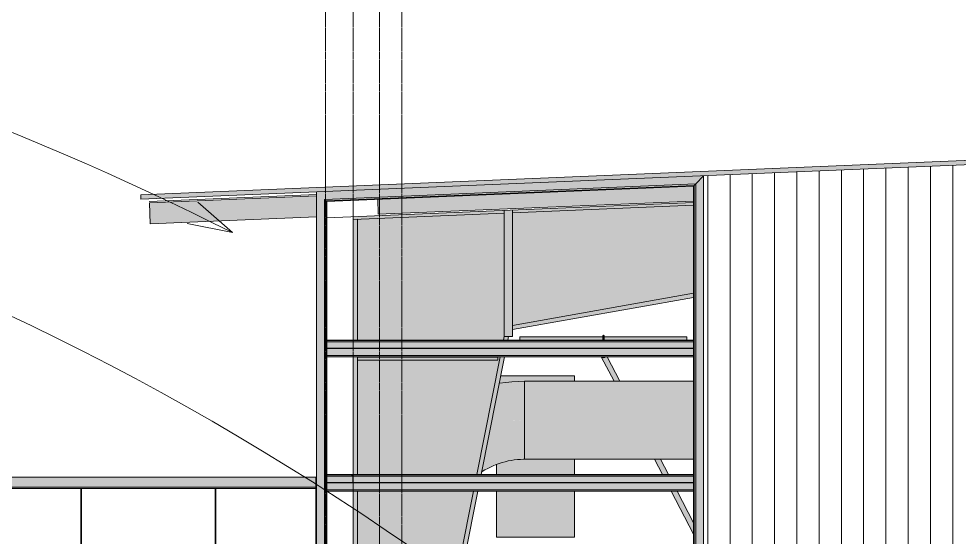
# Model space of a CAD drawing. Header units: inches. Extents: x 20478 to 36684, y -248 to 750.
# Drawn here: x 29496.5 to 29834.3, y 222 to 408.2 of the extents above; entities that cross this region are included whole.
import ezdxf

# ---------------------------------------------------------------- set-up
doc = ezdxf.new("R2010")
doc.units = ezdxf.units.IN
doc.header["$MEASUREMENT"] = 0
doc.linetypes.add('Grid Line 1_2_', pattern=[0.875, 0.5, -0.125, 0.125, -0.125])
for name, color, linetype, lineweight in [('A-CLNG', 13, 'Continuous', 13), ('A-GLAZ-CWMG', 51, 'Continuous', 9), ('A-ROOF', 132, 'Continuous', 13), ('A-WALL', 113, 'Continuous', 13), ('A-WALL-PATT', 111, 'Continuous', 13), ('G-ANNO-TEXT', 231, 'Continuous', 9), ('L-SITE-WALL', 31, 'Continuous', 13), ('M-HVAC-DUCT', 70, 'Continuous', 9), ('Q-SPCQ', 91, 'Continuous', 9), ('S-BEAM', 12, 'Continuous', 9), ('S-GRID', 1, 'Continuous', 9)]:
    doc.layers.add(name, color=color, linetype=linetype, lineweight=lineweight)

# ---------------------------------------------------------------- blocks, each defined once
blk = doc.blocks.new('Basketball_Backstop-Performance_Sports_Systems-3103-Ceiling_Hung - 27_-0_ to 27_-11 7_8_-652462-Elevation - East')
at = {"layer": 'Q-SPCQ'}
h = blk.add_hatch(color=256, dxfattribs=at)
h.paths.add_polyline_path([(-22299.68, 292.73), (-22269.92, 292.77), (-22269.9, 293.64), (-22269.93, 294), (-22299.68, 294), (-22299.68, 293.13)], flags=0)
h.paths.add_polyline_path([(-22269.43, 292.73), (-22239.68, 292.73), (-22239.68, 294), (-22269.45, 293.97), (-22269.46, 293.77), (-22269.44, 292.73)], flags=0)
h = blk.add_hatch(color=256, dxfattribs=at)
h.paths.add_polyline_path([(-22269.88, 293.99), (-22269.93, 293.99), (-22269.9, 293.78)], flags=0)
h.paths.add_polyline_path([(-22269.88, 292.73), (-22269.68, 292.73), (-22269.68, 294.44), (-22269.88, 294.38), (-22269.9, 294.21), (-22269.93, 294.23), (-22269.88, 293.99), (-22269.92, 292.73), (-22269.89, 292.73)], flags=0)
for points in [[(-22269.68, 292.73), (-22269.44, 292.73), (-22269.46, 293.62), (-22269.47, 294.38), (-22269.68, 294.44), (-22269.68, 292.73)], [(-22269.68, 286.44), (-22269.39, 286.49), (-22269.24, 286.55), (-22269, 286.77), (-22270.35, 286.77), (-22270.3, 286.69), (-22269.97, 286.49), (-22269.9, 286.47)]]:
    blk.add_hatch(color=256, dxfattribs=at).paths.add_polyline_path(points, flags=0)
h = blk.add_hatch(color=256, dxfattribs=at)
h.paths.add_polyline_path([(-22237.3, 223.13), (-22237.3, 227.19), (-22243.24, 238.52), (-22245.32, 238.52), (-22242.33, 232.79)], flags=0)
h.paths.add_polyline_path([(-22248.4, 244.48), (-22246.31, 244.48), (-22249.25, 250), (-22251.3, 250), (-22248.42, 244.48)], flags=0)
h.paths.add_polyline_path([(-22265.85, 278), (-22263.77, 278), (-22268.37, 286.77), (-22269, 286.77), (-22269.08, 286.68), (-22269.39, 286.49), (-22269.61, 286.45), (-22269.82, 286.46), (-22270.01, 286.51), (-22270.25, 286.66), (-22270.44, 286.74), (-22265.85, 278)], flags=0)
for p, q in [((-22269.79, 294), (-22299.68, 294)), ((-22299.68, 292.73), (-22299.68, 294)), ((-22239.68, 294), (-22269.62, 294)), ((-22239.68, 294), (-22239.68, 292.73)), ((-22270.45, 286.77), (-22265.88, 277.99)), ((-22263.77, 277.99), (-22268.34, 286.77)), ((-22251.3, 250), (-22248.42, 244.48)), ((-22246.31, 244.48), (-22249.18, 250)), ((-22245.32, 238.52), (-22237.3, 223.13)), ((-22237.3, 227.19), (-22243.2, 238.52))]:
    blk.add_line(p, q, dxfattribs=at)
at = {"layer": 'Q-SPCQ', "flags": 128}
for points in [[(-22269.93, 294.25), (-22269.93, 294.26), (-22269.93, 294.27), (-22269.93, 294.28), (-22269.92, 294.29), (-22269.92, 294.3), (-22269.92, 294.31), (-22269.92, 294.32), (-22269.92, 294.33), (-22269.91, 294.34), (-22269.91, 294.35), (-22269.9, 294.36), (-22269.9, 294.37), (-22269.89, 294.37), (-22269.89, 294.38), (-22269.88, 294.39), (-22269.88, 294.4), (-22269.87, 294.41), (-22269.87, 294.41), (-22269.86, 294.42), (-22269.85, 294.43), (-22269.84, 294.44), (-22269.84, 294.44), (-22269.83, 294.45), (-22269.82, 294.45), (-22269.81, 294.46), (-22269.8, 294.47), (-22269.8, 294.47), (-22269.79, 294.48), (-22269.78, 294.48), (-22269.77, 294.48), (-22269.76, 294.49), (-22269.75, 294.49), (-22269.74, 294.49), (-22269.73, 294.49), (-22269.72, 294.5), (-22269.71, 294.5), (-22269.7, 294.5), (-22269.69, 294.5), (-22269.68, 294.5), (-22269.68, 294.5)], [(-22269.93, 293.97), (-22269.93, 294.01), (-22269.93, 294.05), (-22269.93, 294.08), (-22269.93, 294.11), (-22269.93, 294.14), (-22269.93, 294.17), (-22269.93, 294.19), (-22269.93, 294.21), (-22269.93, 294.22), (-22269.93, 294.23), (-22269.93, 294.24), (-22269.93, 294.25), (-22269.93, 294.25)], [(-22269.93, 294.25), (-22269.93, 294.25), (-22269.93, 294.24), (-22269.93, 294.24), (-22269.93, 294.22), (-22269.93, 294.21), (-22269.93, 294.19), (-22269.93, 294.17), (-22269.93, 294.15), (-22269.93, 294.12), (-22269.93, 294.09), (-22269.93, 294.06), (-22269.93, 294.02), (-22269.93, 293.99), (-22269.93, 293.94), (-22269.93, 293.9), (-22269.93, 293.85), (-22269.93, 293.81), (-22269.93, 293.75), (-22269.93, 293.7), (-22269.93, 293.64), (-22269.93, 293.58), (-22269.93, 293.52), (-22269.93, 293.46), (-22269.93, 293.4), (-22269.93, 293.33), (-22269.93, 293.26), (-22269.93, 293.19), (-22269.93, 293.12), (-22269.93, 293.05), (-22269.93, 292.97), (-22269.93, 292.9), (-22269.93, 292.82), (-22269.93, 292.75)], [(-22269.68, 294.5), (-22269.67, 294.5), (-22269.66, 294.5), (-22269.65, 294.5), (-22269.64, 294.5), (-22269.63, 294.5), (-22269.62, 294.49), (-22269.61, 294.49), (-22269.6, 294.49), (-22269.59, 294.48), (-22269.58, 294.48), (-22269.57, 294.48), (-22269.56, 294.47), (-22269.55, 294.47), (-22269.55, 294.46), (-22269.54, 294.46), (-22269.53, 294.45), (-22269.52, 294.44), (-22269.51, 294.44), (-22269.51, 294.43), (-22269.5, 294.42), (-22269.49, 294.42), (-22269.49, 294.41), (-22269.48, 294.4), (-22269.47, 294.39), (-22269.47, 294.39), (-22269.46, 294.38), (-22269.46, 294.37), (-22269.45, 294.36), (-22269.45, 294.35), (-22269.44, 294.34), (-22269.44, 294.33), (-22269.44, 294.32), (-22269.44, 294.31), (-22269.43, 294.3), (-22269.43, 294.29), (-22269.43, 294.28), (-22269.43, 294.27), (-22269.43, 294.26), (-22269.43, 294.25), (-22269.43, 294.25)], [(-22269.43, 292.73), (-22269.43, 292.8), (-22269.43, 292.88), (-22269.43, 292.95), (-22269.43, 293.03), (-22269.43, 293.1), (-22269.43, 293.17), (-22269.43, 293.24), (-22269.43, 293.31), (-22269.43, 293.38), (-22269.43, 293.44), (-22269.43, 293.51), (-22269.43, 293.57), (-22269.43, 293.63), (-22269.43, 293.68), (-22269.43, 293.74), (-22269.43, 293.79), (-22269.43, 293.84), (-22269.43, 293.89), (-22269.43, 293.93), (-22269.43, 293.97), (-22269.43, 294.01), (-22269.43, 294.05), (-22269.43, 294.08), (-22269.43, 294.11), (-22269.43, 294.14), (-22269.43, 294.17), (-22269.43, 294.19), (-22269.43, 294.21), (-22269.43, 294.22), (-22269.43, 294.23), (-22269.43, 294.24), (-22269.43, 294.25), (-22269.43, 294.25)], [(-22269.43, 294.25), (-22269.43, 294.25), (-22269.43, 294.24), (-22269.43, 294.24), (-22269.43, 294.22), (-22269.43, 294.21), (-22269.43, 294.19), (-22269.43, 294.17), (-22269.43, 294.15), (-22269.43, 294.12), (-22269.43, 294.09), (-22269.43, 294.06), (-22269.43, 294.02), (-22269.43, 293.99)]]:
    blk.add_lwpolyline(points, dxfattribs=at)
at = {"layer": 'Q-SPCQ'}
blk.add_arc((-22269.68, 287.31), 0.875, 218.8642, 321.1358, dxfattribs=at)
blk = doc.blocks.new('Round Elbow - 1_5 D-870650-Elevation - East')
at = {"layer": 'M-HVAC-DUCT'}
h = blk.add_hatch(color=256, dxfattribs=at)
h.paths.add_polyline_path([(-22303.05, 222), (-22294.05, 222), (-22294.05, 238.52), (-22308.05, 238.52), (-22308.05, 222), (-22304.78, 222)], flags=0)
h.paths.add_polyline_path([(-22307.3, 244.48), (-22294.05, 244.48), (-22294.05, 250), (-22298.93, 249.94), (-22302.08, 249.69), (-22305.67, 248.92), (-22308.05, 248.11), (-22308.05, 244.48), (-22307.3, 244.48)], flags=0)
h = blk.add_hatch(color=256, dxfattribs=at)
h.paths.add_polyline_path([(-22294.05, 222), (-22280.05, 222), (-22280.05, 238.52), (-22294.05, 238.52), (-22294.05, 223.02)], flags=0)
h.paths.add_polyline_path([(-22288.28, 244.48), (-22280.05, 244.48), (-22280.1, 250), (-22294.05, 250), (-22294.05, 244.48), (-22289.96, 244.48)], flags=0)
for p, q in [((-22294.05, 222), (-22308.05, 222)), ((-22280.05, 222), (-22294.05, 222))]:
    blk.add_line(p, q, dxfattribs=at)
at = {"layer": 'M-HVAC-DUCT', "flags": 128}
for points in [[(-22280.05, 244.48), (-22280.05, 245.71), (-22280.05, 247.08), (-22280.05, 248.41), (-22280.05, 249.69), (-22280.05, 250)], [(-22308.05, 248.11), (-22308.05, 247.44), (-22308.05, 246.09), (-22308.05, 244.69), (-22308.05, 244.48)], [(-22308.05, 238.52), (-22308.05, 237.22), (-22308.05, 235.64), (-22308.05, 234.04), (-22308.05, 232.42), (-22308.05, 230.79), (-22308.05, 229.14), (-22308.05, 227.48), (-22308.05, 225.81), (-22308.05, 224.13), (-22308.05, 222.45), (-22308.05, 222)], [(-22280.05, 222), (-22280.05, 223.68), (-22280.05, 225.36), (-22280.05, 227.03), (-22280.05, 228.69), (-22280.05, 230.34), (-22280.05, 231.98), (-22280.05, 233.61), (-22280.05, 235.21), (-22280.05, 236.8), (-22280.05, 238.36), (-22280.05, 238.52)]]:
    blk.add_lwpolyline(points, dxfattribs=at)
blk = doc.blocks.new('Round Elbow - 1_5 D-V73-Elevation - East')
at = {"layer": 'M-HVAC-DUCT'}
for points in [[(-22310.12, 262.19), (-22306.79, 263.08), (-22302.44, 263.77), (-22298.05, 264), (-22298.05, 278), (-22303.38, 277.74), (-22307.14, 277.21), (-22309.94, 263.08)], [(-22313.47, 245.3), (-22311.93, 246.31), (-22308.58, 247.93), (-22305.3, 249.05), (-22301.71, 249.76), (-22298.05, 250), (-22298.05, 264), (-22302.81, 263.71), (-22306.79, 263.08), (-22310.12, 262.19), (-22313.43, 245.5)]]:
    blk.add_hatch(color=256, dxfattribs=at).paths.add_polyline_path(points, flags=0)
for p, q in [((-22298.05, 278), (-22298.05, 264)), ((-22298.05, 264), (-22298.05, 250))]:
    blk.add_line(p, q, dxfattribs=at)
at = {"layer": 'M-HVAC-DUCT', "flags": 128}
for points in [[(-22298.05, 278), (-22300.29, 277.96), (-22302.53, 277.82), (-22304.76, 277.6), (-22306.97, 277.28), (-22307.13, 277.26)], [(-22313.46, 245.38), (-22313.18, 245.56), (-22312.23, 246.15), (-22311.25, 246.69), (-22310.25, 247.2), (-22309.23, 247.67), (-22308.2, 248.1), (-22307.15, 248.48), (-22306.08, 248.82), (-22305, 249.12), (-22303.91, 249.38), (-22302.81, 249.59), (-22301.7, 249.76), (-22300.59, 249.88), (-22299.47, 249.96), (-22298.36, 250), (-22298.05, 250)]]:
    blk.add_lwpolyline(points, dxfattribs=at)
blk = doc.blocks.new('Round Tee - Standard-932865-Elevation - East')
at = {"layer": 'M-HVAC-DUCT'}
for points in [[(-22307.14, 277.21), (-22302.64, 277.79), (-22297.97, 278), (-22294.05, 278), (-22294.05, 280), (-22306.59, 280), (-22307.12, 277.31)], [(-22280.05, 278), (-22280.09, 280), (-22294.05, 280), (-22294.05, 278), (-22280.09, 278)]]:
    blk.add_hatch(color=256, dxfattribs=at).paths.add_polyline_path(points, flags=0)
for p, q in [((-22306.64, 280), (-22294.05, 280)), ((-22294.05, 280), (-22280.05, 280)), ((-22280.05, 278), (-22280.05, 280))]:
    blk.add_line(p, q, dxfattribs=at)
blk = doc.blocks.new('Rectangular Mullion - Profile_Polycarbonate_Upper and left-1166474-Elevation - East')
at = {"layer": 'A-GLAZ-CWMG'}
for points in [[(-22372.68, 0), (-22369.84, 0), (-22369.84, 343.33), (-22372.68, 346.05), (-22372.68, 37.5)], [(-22369.31, 0), (-22369.31, 342.82), (-22369.84, 343.33), (-22369.84, 0)], [(-22369.06, 0), (-22369.06, 342.58), (-22369.31, 342.82), (-22369.31, 0)]]:
    blk.add_hatch(color=256, dxfattribs=at).paths.add_polyline_path(points, flags=0)
for p, q in [((-22372.68, 346.05), (-22372.68, 0)), ((-22369.84, 343.33), (-22369.84, 0)), ((-22369.31, 342.82), (-22369.31, 0)), ((-22369.06, 342.58), (-22369.06, 1.46))]:
    blk.add_line(p, q, dxfattribs=at)
blk = doc.blocks.new('Rectangular Mullion - Profile_Polycarbonate_right-1166475-Elevation - East')
at = {"layer": 'A-GLAZ-CWMG'}
for points in [[(-22233.68, 0), (-22233.68, 351.84), (-22236.51, 348.89), (-22236.51, 0)], [(-22237.3, 0), (-22237.05, 0), (-22237.05, 348.33), (-22237.3, 348.07), (-22237.3, 1.46)], [(-22237.05, 0), (-22236.51, 0), (-22236.51, 348.89), (-22237.05, 348.33), (-22237.05, 17.97)]]:
    blk.add_hatch(color=256, dxfattribs=at).paths.add_polyline_path(points, flags=0)
for p, q in [((-22233.68, 351.84), (-22236.51, 348.89)), ((-22237.05, 348.33), (-22237.3, 348.07)), ((-22237.3, 1.46), (-22237.3, 348.07)), ((-22236.51, 348.89), (-22237.05, 348.33)), ((-22237.05, 0), (-22237.05, 348.33)), ((-22236.51, 0), (-22236.51, 348.89))]:
    blk.add_line(p, q, dxfattribs=at)
blk = doc.blocks.new('columns and girder2 - one-1108489-Elevation - East')
at = {"layer": 'S-BEAM'}
h = blk.add_hatch(color=256, dxfattribs=at)
h.paths.add_polyline_path([(-22302.33, 296.54), (-22237.3, 308.13), (-22237.3, 309.65), (-22302.33, 298.04)], flags=0)
h.paths.add_polyline_path([(-22359.55, 336.13), (-22305.33, 338.39), (-22305.33, 339.4), (-22359.55, 337.14), (-22359.55, 336.59)], flags=0)
h.paths.add_polyline_path([(-22302.33, 338.52), (-22237.3, 341.23), (-22237.3, 342.23), (-22302.33, 339.52)], flags=0)
h = blk.add_hatch(color=256, dxfattribs=at)
h.paths.add_polyline_path([(-22356.87, 2.24), (-22340.05, 2.24), (-22340.05, 45.52), (-22358.05, 45.52), (-22358.05, 2.24)], flags=0)
h.paths.add_polyline_path([(-22350.05, 51.48), (-22340.05, 51.48), (-22340.05, 93.77), (-22358.05, 93.77), (-22358.05, 51.48), (-22356.06, 51.48)], flags=0)
h.paths.add_polyline_path([(-22358.05, 99.73), (-22340.05, 99.73), (-22340.05, 119), (-22335.49, 142.02), (-22358.05, 142.02), (-22358.05, 115.62)], flags=0)
h.paths.add_polyline_path([(-22350.05, 147.98), (-22334.3, 147.98), (-22325.92, 190.27), (-22358.05, 190.27), (-22358.05, 147.98), (-22356.06, 147.98)], flags=0)
h.paths.add_polyline_path([(-22358.05, 196.23), (-22324.73, 196.23), (-22316.35, 238.52), (-22358.05, 238.52), (-22358.05, 213.26)], flags=0)
h.paths.add_polyline_path([(-22336.7, 244.48), (-22315.16, 244.48), (-22306.78, 286.77), (-22358.05, 286.77), (-22358.05, 286.6), (-22307.55, 286.6), (-22307.55, 285.6), (-22358.05, 285.6), (-22358.05, 244.48), (-22346.38, 244.48)], flags=0)
h.paths.add_polyline_path([(-22354.45, 292.73), (-22305.59, 292.73), (-22305.33, 294.08), (-22305.33, 338.39), (-22358.05, 336.2), (-22358.05, 292.73)], flags=0)
h.paths.add_polyline_path([(-22302.33, 298.06), (-22237.3, 309.65), (-22237.3, 341.23), (-22302.33, 338.52), (-22302.33, 310.9)], flags=0)
for points in [[(-22302.33, 294.08), (-22302.33, 339.52), (-22305.33, 339.4), (-22305.33, 294.08)], [(-22307.55, 285.6), (-22307.55, 286.6), (-22358.05, 286.6), (-22358.05, 285.6), (-22317.33, 285.6)]]:
    blk.add_hatch(color=256, dxfattribs=at).paths.add_polyline_path(points, flags=0)
h = blk.add_hatch(color=256, dxfattribs=at)
h.paths.add_polyline_path([(-22358.09, 2.24), (-22358.05, 2.24), (-22358.05, 45.52), (-22359.55, 45.52), (-22359.55, 2.24)], flags=0)
h.paths.add_polyline_path([(-22340.05, 2.24), (-22338.55, 2.24), (-22338.55, 45.52), (-22340.05, 45.52), (-22340.05, 37.5)], flags=0)
h.paths.add_polyline_path([(-22359.55, 51.48), (-22358.05, 51.48), (-22358.05, 93.77), (-22359.55, 93.77), (-22359.55, 57.03)], flags=0)
h.paths.add_polyline_path([(-22340.05, 51.48), (-22338.55, 51.48), (-22338.55, 93.77), (-22340.05, 93.77), (-22340.05, 57.03)], flags=0)
h.paths.add_polyline_path([(-22358.52, 99.73), (-22358.05, 99.73), (-22358.05, 142.02), (-22359.55, 142.02), (-22359.55, 139.66), (-22359.35, 139.63), (-22359.35, 138.27), (-22359.55, 138.26), (-22359.55, 99.73)], flags=0)
h.paths.add_polyline_path([(-22340.05, 99.73), (-22338.55, 99.73), (-22338.55, 118.85), (-22333.96, 142.02), (-22335.49, 142.02), (-22340.05, 119), (-22340.05, 115.62)], flags=0)
h.paths.add_polyline_path([(-22358.73, 147.98), (-22358.05, 147.98), (-22358.05, 190.27), (-22358.8, 190.27), (-22358.8, 147.98)], flags=0)
h.paths.add_polyline_path([(-22333.03, 147.98), (-22332.77, 147.98), (-22324.39, 190.27), (-22325.92, 190.27), (-22334.3, 147.98)], flags=0)
h.paths.add_polyline_path([(-22359.55, 196.23), (-22358.05, 196.23), (-22358.05, 238.52), (-22359.55, 238.52), (-22359.55, 213.26)], flags=0)
h.paths.add_polyline_path([(-22324.73, 196.23), (-22323.2, 196.23), (-22314.82, 238.52), (-22316.35, 238.52), (-22321.36, 213.26)], flags=0)
h.paths.add_polyline_path([(-22315.16, 244.48), (-22313.63, 244.48), (-22305.25, 286.77), (-22306.78, 286.77), (-22314.58, 247.44)], flags=0)
h.paths.add_polyline_path([(-22359.55, 244.48), (-22358.05, 244.48), (-22358.05, 286.77), (-22359.55, 286.77), (-22359.55, 252.32)], flags=0)
h.paths.add_polyline_path([(-22359.36, 292.73), (-22358.05, 292.73), (-22358.05, 336.2), (-22359.55, 336.13), (-22359.55, 292.73)], flags=0)
h.paths.add_polyline_path([(-22305.56, 292.73), (-22304.06, 292.73), (-22303.8, 294.08), (-22305.33, 294.08), (-22305.59, 292.73)], flags=0)
for p, q in [((-22302.33, 338.52), (-22237.3, 341.23)), ((-22359.55, 336.13), (-22305.33, 338.39)), ((-22305.33, 339.4), (-22305.33, 294.08)), ((-22302.33, 294.08), (-22302.33, 339.52)), ((-22359.55, 337.14), (-22359.55, 336.13)), ((-22358.05, 336.2), (-22359.55, 336.13)), ((-22359.55, 292.73), (-22359.55, 336.13)), ((-22358.05, 336.2), (-22358.05, 292.73)), ((-22237.3, 309.65), (-22302.33, 298.06)), ((-22302.33, 296.54), (-22237.3, 308.13)), ((-22305.33, 294.08), (-22305.59, 292.73)), ((-22305.33, 294.08), (-22302.33, 294.08)), ((-22304.06, 292.73), (-22303.8, 294.08)), ((-22359.55, 244.48), (-22359.55, 286.77)), ((-22358.05, 286.77), (-22358.05, 244.48)), ((-22307.55, 286.6), (-22358.05, 286.6)), ((-22358.05, 285.6), (-22307.55, 285.6)), ((-22306.78, 286.77), (-22315.16, 244.48)), ((-22313.63, 244.48), (-22305.25, 286.77)), ((-22307.55, 285.6), (-22307.55, 286.6)), ((-22359.55, 196.23), (-22359.55, 238.52)), ((-22358.05, 238.52), (-22358.05, 196.23)), ((-22316.35, 238.52), (-22324.73, 196.23)), ((-22323.2, 196.23), (-22314.82, 238.52)), ((-22358.05, 190.27), (-22358.05, 147.98)), ((-22325.92, 190.27), (-22334.3, 147.98)), ((-22332.77, 147.98), (-22324.39, 190.27)), ((-22359.55, 139.65), (-22359.55, 142.02)), ((-22358.05, 142.02), (-22358.05, 99.73)), ((-22335.49, 142.02), (-22340.05, 119)), ((-22338.55, 118.85), (-22333.96, 142.02)), ((-22359.55, 99.73), (-22359.55, 138.26)), ((-22340.05, 99.73), (-22340.05, 119)), ((-22338.55, 118.85), (-22338.55, 99.73)), ((-22359.55, 51.48), (-22359.55, 93.77)), ((-22358.05, 93.77), (-22358.05, 51.48)), ((-22340.05, 51.48), (-22340.05, 93.77)), ((-22338.55, 93.77), (-22338.55, 51.48)), ((-22359.55, 2.24), (-22359.55, 45.52)), ((-22358.05, 45.52), (-22358.05, 2.24)), ((-22340.05, 2.24), (-22340.05, 45.52)), ((-22338.55, 45.52), (-22338.55, 2.24))]:
    blk.add_line(p, q, dxfattribs=at)
blk = doc.blocks.new('Girt_C - 8_D-1125799-Elevation - East')
at = {"layer": 'S-BEAM'}
blk.add_hatch(color=256, dxfattribs=at).paths.add_polyline_path([(-22372.68, 241.37), (-22372.68, 241.55), (-22372.93, 241.5), (-22372.93, 241.37)], flags=0)
h = blk.add_hatch(color=256, dxfattribs=at)
h.paths.add_polyline_path([(-22351.22, 239), (-22350.05, 239), (-22350.05, 241.37), (-22369.06, 241.37), (-22369.06, 239), (-22356.06, 239)], flags=0)
h.paths.add_polyline_path([(-22372.68, 239), (-22372.68, 241.37), (-22372.93, 241.37), (-22372.93, 239)], flags=0)
h = blk.add_hatch(color=256, dxfattribs=at)
h.paths.add_polyline_path([(-22351.22, 238.52), (-22350.05, 238.52), (-22350.05, 239), (-22369.06, 239), (-22369.06, 238.52), (-22356.06, 238.52)], flags=0)
h.paths.add_polyline_path([(-22372.68, 238.52), (-22372.68, 239), (-22372.93, 239), (-22372.93, 238.52)], flags=0)
for p, q in [((-22372.68, 241.55), (-22372.93, 241.55)), ((-22350.05, 241.55), (-22369.06, 241.55)), ((-22350.05, 241.37), (-22350.05, 239)), ((-22372.93, 239), (-22372.68, 239)), ((-22372.68, 238.52), (-22372.93, 238.52)), ((-22369.06, 239), (-22350.05, 239)), ((-22350.05, 238.52), (-22369.06, 238.52)), ((-22350.05, 239), (-22350.05, 238.52))]:
    blk.add_line(p, q, dxfattribs=at)
blk = doc.blocks.new('Rectangular Mullion - Profile_Polycarbonate_Upper and left-1166476-Elevation - East')
at = {"layer": 'A-GLAZ-CWMG'}
for points in [[(-22369.84, 343.33), (-22236.51, 348.89), (-22233.68, 351.84), (-22372.68, 346.05), (-22369.94, 343.42)], [(-22369.31, 342.82), (-22237.05, 348.33), (-22236.51, 348.89), (-22369.84, 343.33)], [(-22369.06, 342.58), (-22237.3, 348.07), (-22237.05, 348.33), (-22369.31, 342.82)]]:
    blk.add_hatch(color=256, dxfattribs=at).paths.add_polyline_path(points, flags=0)
for p, q in [((-22236.51, 348.89), (-22233.68, 351.84)), ((-22236.51, 348.89), (-22369.84, 343.33)), ((-22237.05, 348.33), (-22369.31, 342.82)), ((-22237.3, 348.07), (-22369.06, 342.58)), ((-22237.3, 348.07), (-22237.05, 348.33)), ((-22237.05, 348.33), (-22236.51, 348.89))]:
    blk.add_line(p, q, dxfattribs=at)
blk = doc.blocks.new('Girt_Z - 10_D-1179800-Elevation - East')
at = {"layer": 'S-BEAM'}
blk.add_hatch(color=256, dxfattribs=at).paths.add_polyline_path([(-22359.59, 241.55), (-22359.55, 241.63), (-22359.55, 244), (-22360.13, 244.48), (-22360.2, 244.4), (-22359.66, 243.95), (-22359.63, 241.55)], flags=0)
for p, q in [((-22360.13, 244.48), (-22360.2, 244.4)), ((-22360.2, 244.4), (-22359.66, 243.95)), ((-22359.55, 244), (-22360.13, 244.48)), ((-22359.66, 243.95), (-22359.66, 241.63)), ((-22359.55, 241.63), (-22359.55, 244))]:
    blk.add_line(p, q, dxfattribs=at)
for radius, start, end in [(0.0782, 270, 356.9576), (0.187, 333.4835, 0)]:
    blk.add_arc((-22359.74, 241.63), radius, start, end, dxfattribs=at)
blk = doc.blocks.new('Girt_Z - 10_D-1118713-Elevation - East')
at = {"layer": 'S-BEAM'}
h = blk.add_hatch(color=256, dxfattribs=at)
h.paths.add_polyline_path([(-22237.3, 244.4), (-22237.3, 244.48), (-22360.13, 244.48), (-22360.03, 244.4), (-22239.87, 244.4)], flags=0)
h.paths.add_polyline_path([(-22360.2, 244.4), (-22360.2, 244.48), (-22369.06, 244.48), (-22369.06, 244.4)], flags=0)
h = blk.add_hatch(color=256, dxfattribs=at)
h.paths.add_polyline_path([(-22237.3, 243.95), (-22237.3, 244.4), (-22360.03, 244.4), (-22359.55, 243.95), (-22239.87, 243.95)], flags=0)
h.paths.add_polyline_path([(-22360.2, 243.95), (-22359.72, 244), (-22360.2, 244.4), (-22369.06, 244.4), (-22369.06, 243.95)], flags=0)
h = blk.add_hatch(color=256, dxfattribs=at)
h.paths.add_polyline_path([(-22237.3, 241.63), (-22237.3, 243.95), (-22359.55, 243.95), (-22359.55, 241.63), (-22239.87, 241.63)], flags=0)
h.paths.add_polyline_path([(-22359.66, 241.63), (-22359.66, 243.95), (-22369.06, 243.95), (-22369.06, 241.63), (-22365.75, 241.63)], flags=0)
h = blk.add_hatch(color=256, dxfattribs=at)
h.paths.add_polyline_path([(-22237.3, 241.55), (-22237.3, 241.63), (-22359.57, 241.59), (-22359.55, 241.55), (-22239.87, 241.55)], flags=0)
h.paths.add_polyline_path([(-22369.06, 241.55), (-22359.65, 241.59), (-22359.66, 241.63), (-22369.06, 241.59), (-22369.06, 241.56)], flags=0)
for points in [[(-22369.06, 241.37), (-22237.3, 241.37), (-22237.3, 241.55), (-22350.05, 241.5), (-22350.05, 241.48), (-22369.06, 241.46)], [(-22237.3, 239), (-22237.3, 241.37), (-22369.06, 241.37), (-22369.06, 239), (-22239.87, 239)], [(-22237.3, 238.52), (-22237.3, 239), (-22369.06, 239), (-22369.06, 238.52), (-22239.87, 238.52)]]:
    blk.add_hatch(color=256, dxfattribs=at).paths.add_polyline_path(points, flags=0)
for p, q in [((-22237.3, 244.48), (-22369.06, 244.48)), ((-22360.2, 244.4), (-22369.06, 244.4)), ((-22359.66, 243.95), (-22369.06, 243.95)), ((-22237.3, 244.4), (-22360.03, 244.4)), ((-22237.3, 243.95), (-22359.55, 243.95)), ((-22359.66, 241.63), (-22369.06, 241.63)), ((-22237.3, 241.55), (-22369.06, 241.55)), ((-22237.3, 241.63), (-22359.55, 241.63)), ((-22369.06, 239), (-22237.3, 239)), ((-22237.3, 238.52), (-22369.06, 238.52))]:
    blk.add_line(p, q, dxfattribs=at)
blk = doc.blocks.new('Girt_Z - 10_D-1118378-Elevation - East')
at = {"layer": 'S-BEAM'}
for points in [[(-22237.3, 292.65), (-22237.3, 292.73), (-22369.06, 292.73), (-22369.06, 292.65), (-22239.87, 292.65)], [(-22369.06, 292.2), (-22237.3, 292.2), (-22237.3, 292.65), (-22369.06, 292.65)], [(-22369.06, 289.88), (-22237.3, 289.88), (-22237.3, 292.2), (-22369.06, 292.2)], [(-22259.23, 289.8), (-22237.3, 289.86), (-22237.3, 289.88), (-22369.06, 289.84), (-22369.06, 289.8), (-22264.07, 289.8)], [(-22369.06, 289.62), (-22237.3, 289.66), (-22237.3, 289.8), (-22369.06, 289.78), (-22369.06, 289.71)], [(-22237.3, 287.25), (-22237.3, 289.62), (-22369.06, 289.62), (-22369.06, 287.25), (-22239.87, 287.25)], [(-22273.76, 286.77), (-22237.3, 286.77), (-22237.3, 287.25), (-22369.06, 287.25), (-22369.06, 286.77), (-22278.6, 286.77)]]:
    blk.add_hatch(color=256, dxfattribs=at).paths.add_polyline_path(points, flags=0)
for p, q in [((-22237.3, 292.73), (-22369.06, 292.73)), ((-22237.3, 292.65), (-22369.06, 292.65)), ((-22237.3, 292.2), (-22369.06, 292.2)), ((-22237.3, 289.88), (-22369.06, 289.88)), ((-22237.3, 289.8), (-22369.06, 289.8)), ((-22369.06, 287.25), (-22237.3, 287.25)), ((-22237.3, 286.77), (-22369.06, 286.77))]:
    blk.add_line(p, q, dxfattribs=at)
blk = doc.blocks.new('Girt_C - 8_D-1114763-Elevation - East')
at = {"layer": 'S-BEAM'}
for points in [[(-22350.55, 338.2), (-22237.3, 342.92), (-22237.3, 348.07), (-22350.76, 343.33), (-22350.73, 342.58)], [(-22350.54, 338.07), (-22237.3, 342.8), (-22237.3, 342.92), (-22350.55, 338.2)]]:
    blk.add_hatch(color=256, dxfattribs=at).paths.add_polyline_path(points, flags=0)
for p, q in [((-22350.55, 338.2), (-22350.76, 343.34)), ((-22350.54, 338.01), (-22237.3, 342.73)), ((-22350.54, 338.07), (-22350.55, 338.2))]:
    blk.add_line(p, q, dxfattribs=at)
blk = doc.blocks.new('Dimension Lumber - 5_5 x 7_5 Glulam-1168851-Elevation - East')
at = {"layer": 'S-BEAM'}
blk.add_hatch(color=256, dxfattribs=at).paths.add_polyline_path([(-22432.47, 334.6), (-22372.68, 337.09), (-22372.68, 344.6), (-22432.78, 342.09)], flags=0)
for p, q in [((-22432.78, 342.09), (-22372.68, 344.6)), ((-22432.47, 334.6), (-22432.78, 342.09)), ((-22372.68, 337.09), (-22432.47, 334.6))]:
    blk.add_line(p, q, dxfattribs=at)

msp = doc.modelspace()

# ---------------------------------------------------------------- hatches: boundary and pattern name
at = {"layer": 'A-ROOF', "lineweight": 5}
msp.add_hatch(color=256, dxfattribs=at).paths.add_polyline_path([(29540.35959, 343.42181), (30855.71041, 398.2281), (30855.71041, 399.7294), (29540.35959, 344.92312)], flags=0)
at = {"layer": 'A-WALL', "lineweight": 5}
for points in [[(29213.40425, 240), (29603.23559, 240), (29603.23559, 243.5), (29179.11059, 243.5), (29179.11059, 240), (29194.03783, 240)], [(29600.73258, 239.5), (29603.23559, 239.5), (29603.23559, 240), (29179.11059, 240), (29179.11059, 239.5), (29561.99975, 239.5)]]:
    msp.add_hatch(color=256, dxfattribs=at).paths.add_polyline_path(points, flags=0)
at = {"layer": 'A-WALL-PATT', "lineweight": 9}
h = msp.add_hatch(dxfattribs=at)
h.set_pattern_fill('FP_25', color=256, style=0, pattern_type=2)
h.set_pattern_definition([(90, (-21128.053, 0), (-8, 5e-16), [])])
h.paths.add_polyline_path([(30854.36059, 146.25), (30854.36059, 398.17186), (29742.48559, 351.84373), (29742.48559, 146.25), (30841.11059, 146.25)], flags=0)
h = msp.add_hatch(dxfattribs=at)
h.set_pattern_fill('FP_20', color=256, style=0, pattern_type=2)
h.set_pattern_definition([(0, (-22398.18, 1.75), (-193, 193), [48, -145]), (90, (-22398.18, 1.75), (-193, 1e-14), [96.25, -96.75]), (180, (-22350.18, 98), (-193, 193), [48, -145]), (90, (-22350.18, 1.75), (-193, 1e-14), [96.25, -96.75]), (180, (-22350.18, 98.25), (-193, 193), [48, -145]), (90, (-22350.18, 98.25), (-193, 1e-14), [96.25, -96.75]), (0, (-22398.18, 194.5), (-193, 193), [48, -145]), (90, (-22398.18, 98.25), (-193, 1e-14), [96.25, -96.75]), (0, (-22349.93, 49.75), (-193, 193), [48, -145]), (90, (-22349.93, 1.5), (-193, 1e-14), [48.25, -144.75]), (90, (-22301.93, 1.5), (-193, 1e-14), [48.25, -144.75]), (0, (-22349.93, 146.25), (-193, 193), [48, -145]), (90, (-22349.93, 50), (-193, 1e-14), [96.25, -96.75]), (180, (-22301.93, 50), (-193, 193), [48, -145]), (90, (-22301.93, 50), (-193, 1e-14), [96.25, -96.75]), (90, (-22349.93, 146.5), (-193, 1e-14), [48, -145]), (180, (-22301.93, 146.5), (-193, 193), [48, -145]), (90, (-22301.93, 146.5), (-193, 1e-14), [48, -145]), (0, (-22301.68, 1.75), (-193, 193), [48, -145]), (90, (-22301.68, 1.75), (-193, 1e-14), [96.25, -96.75]), (180, (-22253.68, 98), (-193, 193), [48, -145]), (90, (-22253.68, 1.75), (-193, 1e-14), [96.25, -96.75]), (180, (-22253.68, 98.25), (-193, 193), [48, -145]), (90, (-22253.68, 98.25), (-193, 1e-14), [96.25, -96.75]), (180, (-22253.68, 194.5), (-193, 193), [48, -145]), (90, (-22301.68, 98.25), (-193, 1e-14), [96.25, -96.75]), (0, (-22253.43, 49.75), (-193, 193), [48, -145]), (90, (-22253.43, 1.5), (-193, 1e-14), [48.25, -144.75]), (90, (-22205.43, 1.5), (-193, 1e-14), [48.25, -144.75]), (0, (-22253.43, 146.25), (-193, 193), [48, -145]), (90, (-22253.43, 50), (-193, 1e-14), [96.25, -96.75]), (180, (-22205.43, 50), (-193, 193), [48, -145]), (90, (-22205.43, 50), (-193, 1e-14), [96.25, -96.75]), (90, (-22253.43, 146.5), (-193, 1e-14), [48, -145]), (180, (-22205.43, 146.5), (-193, 193), [48, -145]), (90, (-22205.43, 146.5), (-193, 1e-14), [48, -145])])
h.paths.add_polyline_path([(29561.99975, 0), (29603.23559, 0), (29603.23559, 239.45581), (29179.11059, 239.45581), (29179.11059, 146.25), (29288.48559, 146.25), (29288.48559, 0)], flags=0)
at = {"layer": 'M-HVAC-DUCT', "lineweight": 5}
for points in [[(29678.19825, 264), (29738.86359, 264), (29738.86359, 278), (29678.11059, 278), (29678.11059, 264)], [(29697.56466, 250), (29738.86359, 250), (29738.86359, 264), (29678.11059, 264), (29678.11059, 250), (29692.72306, 250)]]:
    msp.add_hatch(color=256, dxfattribs=at).paths.add_polyline_path(points, flags=0)

# ---------------------------------------------------------------- linework, layer by layer
at = {"layer": 'A-CLNG'}
msp.add_line((29738.86359, 342.2295), (29607.10759, 336.73967), dxfattribs=at)
at = {"layer": 'A-ROOF'}
for p, q in [((29540.35959, 344.92312), (30855.71041, 399.7294)), ((30855.71041, 398.2281), (29540.35959, 343.42181)), ((29540.35959, 343.42181), (29540.35959, 344.92312))]:
    msp.add_line(p, q, dxfattribs=at)
at = {"layer": 'A-WALL'}
for p, q in [((29176.11059, 243.5), (29603.23559, 243.5)), ((29603.23559, 243.5), (29603.23559, 239.45581)), ((29603.23559, 240), (29179.11059, 240)), ((29179.11059, 239.5), (29603.23559, 239.5)), ((29179.11059, 239.45581), (29603.23559, 239.45581))]:
    msp.add_line(p, q, dxfattribs=at)
at = {"layer": 'G-ANNO-TEXT', "color": 145}
for q in [(29560.80154, 342.30533), (29557.01299, 334.61333)]:
    msp.add_line((29573.26072, 331.3898), q, dxfattribs=at)
for centre, radius, start in [((29063.82432, -684.82661), 1136.75909, 63.3750715), ((29063.82432, -607.95234), 1005.85857, 51.6248666)]:
    msp.add_arc(centre, radius, start, 90, dxfattribs=at)
at = {"layer": 'L-SITE-WALL'}
for p, q in [((29742.48559, 351.84373), (29742.48559, 0)), ((29603.23559, 0), (29603.23559, 239.45581))]:
    msp.add_line(p, q, dxfattribs=at)
at = {"layer": 'M-HVAC-DUCT'}
for p, q in [((29738.86359, 278), (29678.11059, 278)), ((29678.11059, 250), (29678.11059, 278)), ((29678.11059, 250), (29738.86359, 250)), ((29668.11059, 222), (29696.11059, 222))]:
    msp.add_line(p, q, dxfattribs=at)
at = {"layer": 'S-BEAM'}
for p, q in [((29603.48559, 345.09613), (29543.35963, 342.59088)), ((29607.10759, 289.75), (29738.86359, 289.75)), ((29603.48559, 241.5), (29603.23559, 241.5)), ((29626.11059, 241.5), (29607.10759, 241.5)), ((29607.10759, 241.5), (29738.86359, 241.5))]:
    msp.add_line(p, q, dxfattribs=at)
at = {"layer": 'S-GRID', "linetype": 'Grid Line 1_2_'}
for p, q in [((29606.61059, -132), (29606.61059, 648.65882)), ((29616.61059, -132), (29616.61059, 648.65882)), ((29616.61059, -132), (29616.61059, 648.65882)), ((29626.11059, -132), (29626.11059, 648.65882)), ((29634.11059, -132), (29634.11059, 648.65882))]:
    msp.add_line(p, q, dxfattribs=at)

# ---------------------------------------------------------------- block references
at = {"layer": 'A-GLAZ-CWMG'}
for name in ['Rectangular Mullion - Profile_Polycarbonate_Upper and left-1166476-Elevation - East', 'Rectangular Mullion - Profile_Polycarbonate_right-1166475-Elevation - East', 'Rectangular Mullion - Profile_Polycarbonate_Upper and left-1166474-Elevation - East']:
    msp.add_blockref(name, (51976.1634, 0), dxfattribs=at)
at = {"layer": 'M-HVAC-DUCT'}
for name in ['Round Elbow - 1_5 D-V73-Elevation - East', 'Round Tee - Standard-932865-Elevation - East', 'Round Elbow - 1_5 D-870650-Elevation - East']:
    msp.add_blockref(name, (51976.1634, 0), dxfattribs=at)
at = {"layer": 'Q-SPCQ'}
msp.add_blockref('Basketball_Backstop-Performance_Sports_Systems-3103-Ceiling_Hung - 27_-0_ to 27_-11 7_8_-652462-Elevation - East', (51976.1634, 0), dxfattribs=at)
at = {"layer": 'S-BEAM'}
for name in ['Girt_C - 8_D-1114763-Elevation - East', 'Dimension Lumber - 5_5 x 7_5 Glulam-1168851-Elevation - East', 'columns and girder2 - one-1108489-Elevation - East', 'Girt_Z - 10_D-1118378-Elevation - East', 'Girt_Z - 10_D-1118713-Elevation - East', 'Girt_Z - 10_D-1179800-Elevation - East', 'Girt_C - 8_D-1125799-Elevation - East']:
    msp.add_blockref(name, (51976.1634, 0), dxfattribs=at)

doc.saveas('drawing.dxf')
